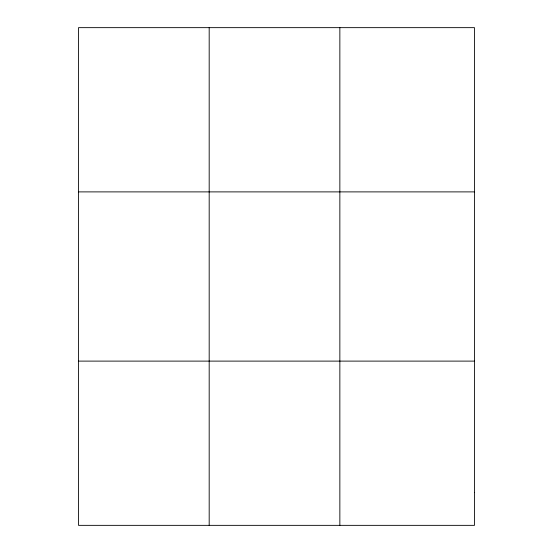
<?xml version="1.0" encoding="UTF-8"?>
<svg xmlns="http://www.w3.org/2000/svg" width="553" height="553" viewBox="0 0 553 553"><rect width="100%" height="100%" fill="white"/><g stroke="black" fill="none" stroke-linecap="round" stroke-linejoin="round"><path stroke-width="0.83" d="M209.186 525.35L209.186 27.65M339.853 525.35L339.853 27.65M78.519 191.891L474.481 191.891M78.519 361.109L474.481 361.109M474.481 492.502L474.481 525.35L78.519 525.35L78.519 27.65L474.481 27.65L474.481 492.502"/></g></svg>
